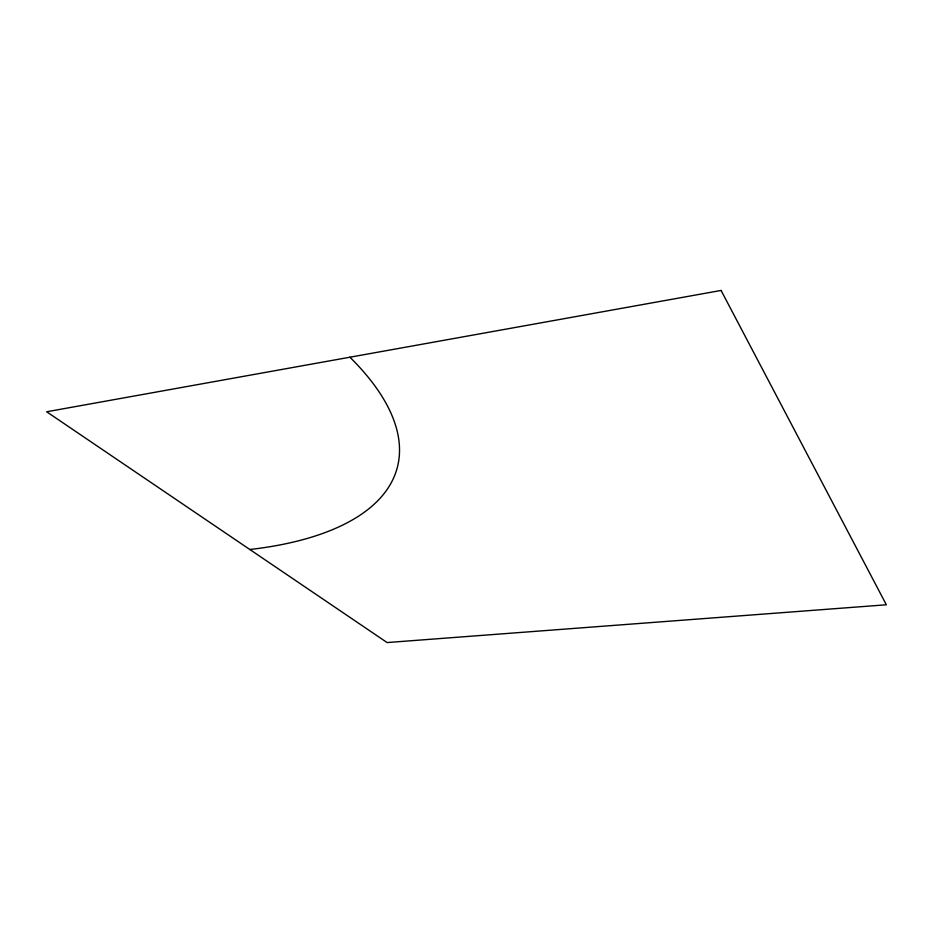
<?xml version="1.0" encoding="UTF-8"?>
<svg xmlns="http://www.w3.org/2000/svg" width="933" height="933" viewBox="0 0 933 933"><rect width="100%" height="100%" fill="white"/><g stroke="black" fill="none" stroke-linecap="round" stroke-linejoin="round"><path stroke-width="1.4" d="M349.898 357.222A388.641 161.024 14.9 0 1 249.834 549.502M721.081 290.443L46.65 411.768L387.102 642.557L886.35 604.782L721.081 290.443"/></g></svg>
